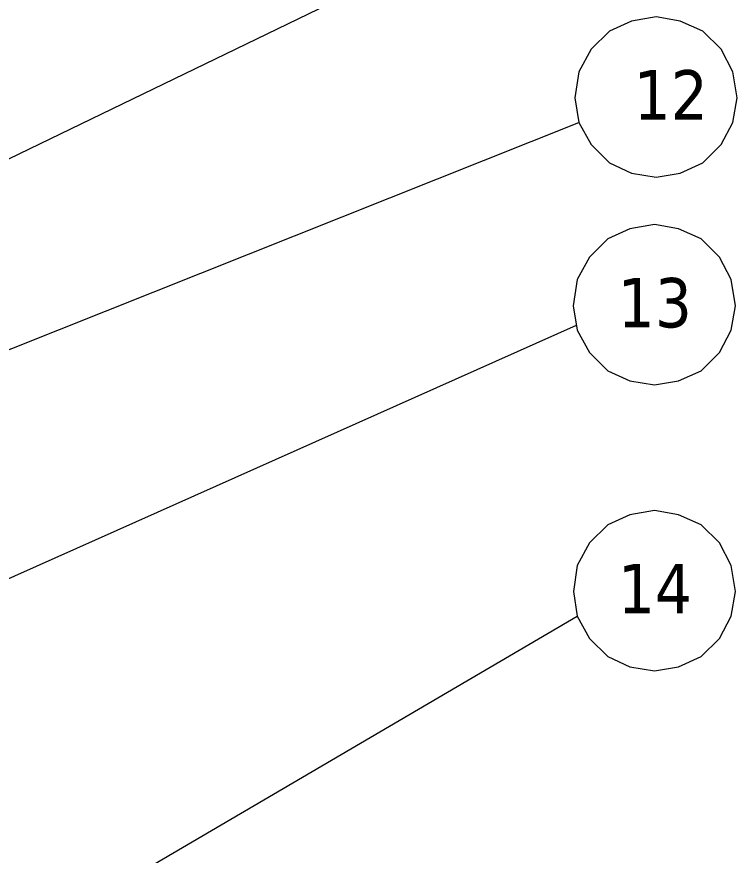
# Model space of a CAD drawing. Header units: millimetres. Extents: x 139713 to 150984, y -162976 to -156169.
# Drawn here: x 142655 to 143203, y -157937 to -157299 of the extents above; entities that cross this region are included whole.
import ezdxf

# ---------------------------------------------------------------- set-up
doc = ezdxf.new("R2010")
doc.units = ezdxf.units.MM
doc.header["$LTSCALE"] = 13
doc.layers.add('铁心', color=3, linetype='Continuous', lineweight=0)
doc.styles.add('Tahoma$001', font='tahoma.ttf', dxfattribs={"height": 2.159784})

msp = doc.modelspace()

# ---------------------------------------------------------------- linework, layer by layer
at = {"layer": '铁心'}
for points in [[(142200.664, -157623.426), (143073.774, -157201.059), (143073.774, -157201.059)], [(142327.227, -157680.062), (143082.945, -157379.054), (143082.945, -157379.054)], [(142060.75, -157988.519), (143081.043, -157533.251), (143081.043, -157533.251)], [(142234.941, -158250.637), (143081.745, -157754.688), (143081.745, -157754.688)]]:
    msp.add_lwpolyline(points, dxfattribs=at)
for points in [[(143203.42, -157360.38), (143200.107, -157340.502), (143191.072, -157323.334), (143177.217, -157309.479), (143160.049, -157301.95), (143141.677, -157298.637), (143123.003, -157301.95), (143106.137, -157309.479), (143092.282, -157323.334), (143082.945, -157340.502), (143079.933, -157360.38), (143082.945, -157379.054), (143092.282, -157395.92), (143106.137, -157409.775), (143123.003, -157417.606), (143141.677, -157420.618), (143160.049, -157417.606), (143177.217, -157409.775), (143191.072, -157395.92), (143200.107, -157379.054)], [(143202.152, -157518.507), (143198.839, -157498.628), (143189.803, -157481.461), (143175.948, -157467.606), (143158.781, -157460.076), (143140.408, -157456.763), (143121.735, -157460.076), (143104.868, -157467.606), (143091.013, -157481.461), (143081.677, -157498.628), (143078.665, -157518.507), (143081.677, -157537.18), (143091.013, -157554.047), (143104.868, -157567.901), (143121.735, -157575.732), (143140.408, -157578.744), (143158.781, -157575.732), (143175.948, -157567.901), (143189.803, -157554.047), (143198.839, -157537.18)], [(143202.22, -157736.014), (143198.907, -157716.136), (143189.871, -157698.968), (143176.017, -157685.114), (143158.849, -157677.584), (143140.477, -157674.271), (143121.803, -157677.584), (143104.936, -157685.114), (143091.082, -157698.968), (143081.745, -157716.136), (143078.733, -157736.014), (143081.745, -157754.688), (143091.082, -157771.555), (143104.936, -157785.409), (143121.803, -157793.24), (143140.477, -157796.252), (143158.849, -157793.24), (143176.017, -157785.409), (143189.871, -157771.555), (143198.907, -157754.688)]]:
    msp.add_lwpolyline(points, close=True, dxfattribs=at)

# ---------------------------------------------------------------- texts
at = {"layer": '铁心', "style": 'Tahoma$001'}
for s, p in [('12', (143124.649, -157376.802)), ('13', (143112.514, -157534.929)), ('14', (143112.582, -157752.436))]:
    msp.add_text(s, height=37.5893, dxfattribs=at).set_placement(p)

doc.saveas('drawing.dxf')
